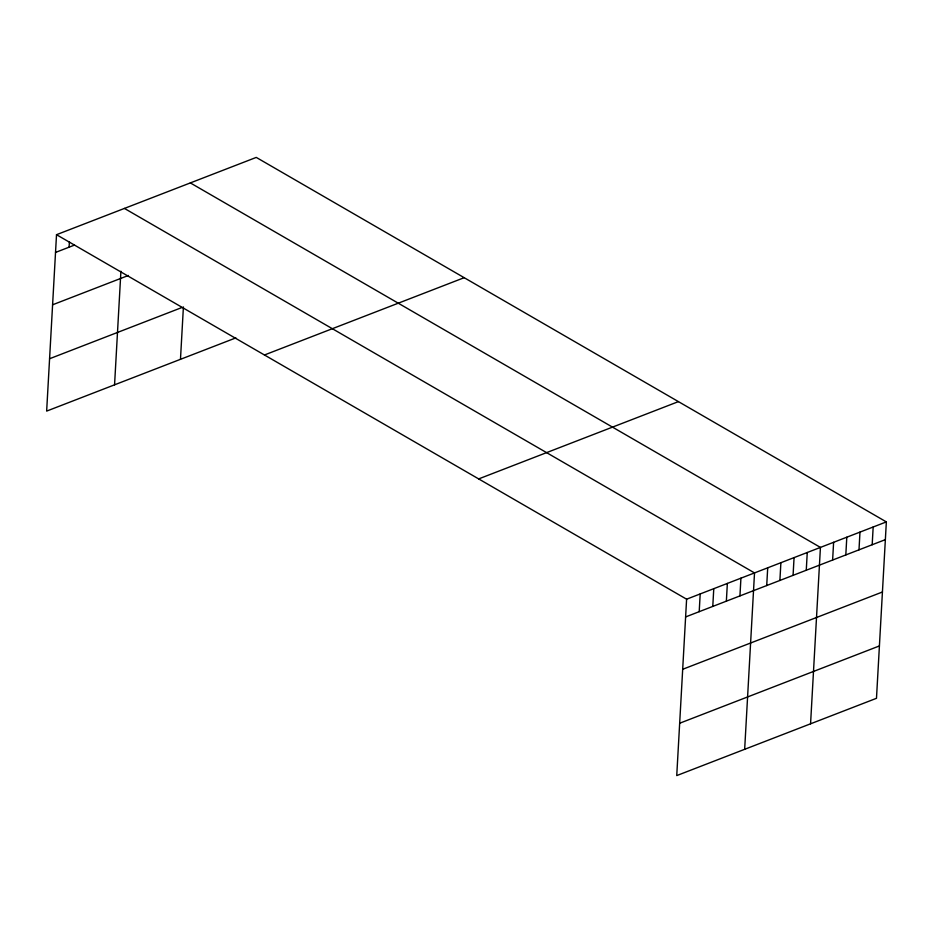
<?xml version="1.0" encoding="UTF-8"?>
<svg xmlns="http://www.w3.org/2000/svg" width="933" height="933" viewBox="0 0 933 933"><rect width="100%" height="100%" fill="white"/><g stroke="black" fill="none" stroke-linecap="round" stroke-linejoin="round"><path stroke-width="1.4" d="M56.516 234.696L686.606 599.196L676.74 775.591L876.484 698.304L886.35 521.897L256.26 157.409L56.516 234.696L46.65 411.103L235.851 337.886M69.1 247.175L69.404 241.717M114.561 384.816L120.917 271.235M180.477 359.31L183.404 306.945M699.202 611.675L700.193 593.936M712.777 606.415L713.768 588.688M726.364 601.167L727.355 583.428M739.939 595.907L740.93 578.168M744.662 749.316L754.517 572.92L124.427 208.421M766.716 585.551L767.707 567.812M779.895 580.454L780.886 562.716M793.073 575.346L794.065 557.607M806.264 570.25L807.255 552.511M810.567 723.81L820.434 547.414L190.344 182.915M832.621 560.045L833.612 542.306M845.811 554.937L846.802 537.21M858.99 549.84L859.981 532.102M872.18 544.744L873.171 527.005M55.525 252.435L74.535 245.076M52.598 304.788L128.416 275.457M49.577 358.739L182.087 307.458M264.447 354.983L464.191 277.684M478.676 478.909L678.419 401.622M686.606 599.196L886.35 521.897M685.615 616.935L885.359 539.636M682.688 669.288L882.431 592M679.667 723.238L879.411 645.939"/></g></svg>
